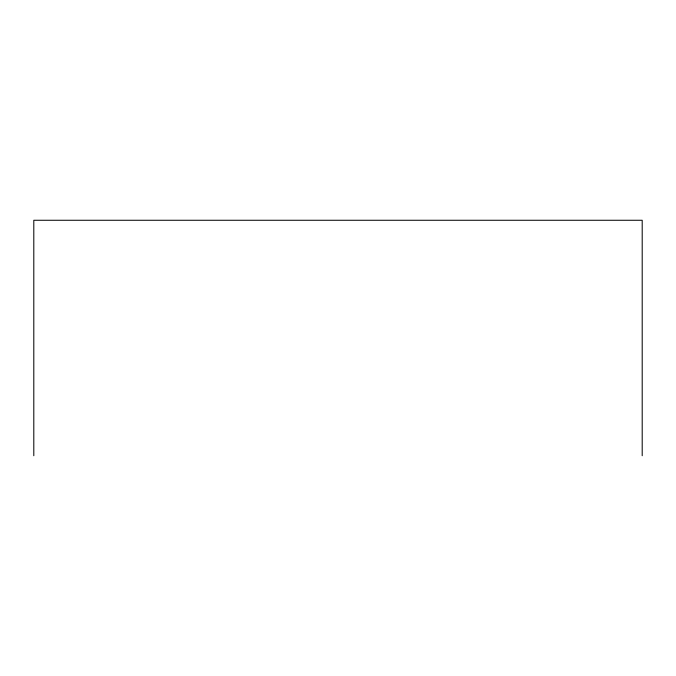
<?xml version="1.0" encoding="UTF-8"?>
<svg xmlns="http://www.w3.org/2000/svg" width="676" height="676" viewBox="0 0 676 676"><rect width="100%" height="100%" fill="white"/><g stroke="black" fill="none" stroke-linecap="round" stroke-linejoin="round"><path stroke-width="1.01" d="M642.2 455.734L642.2 220.266L33.8 220.266L33.8 455.734"/></g></svg>
